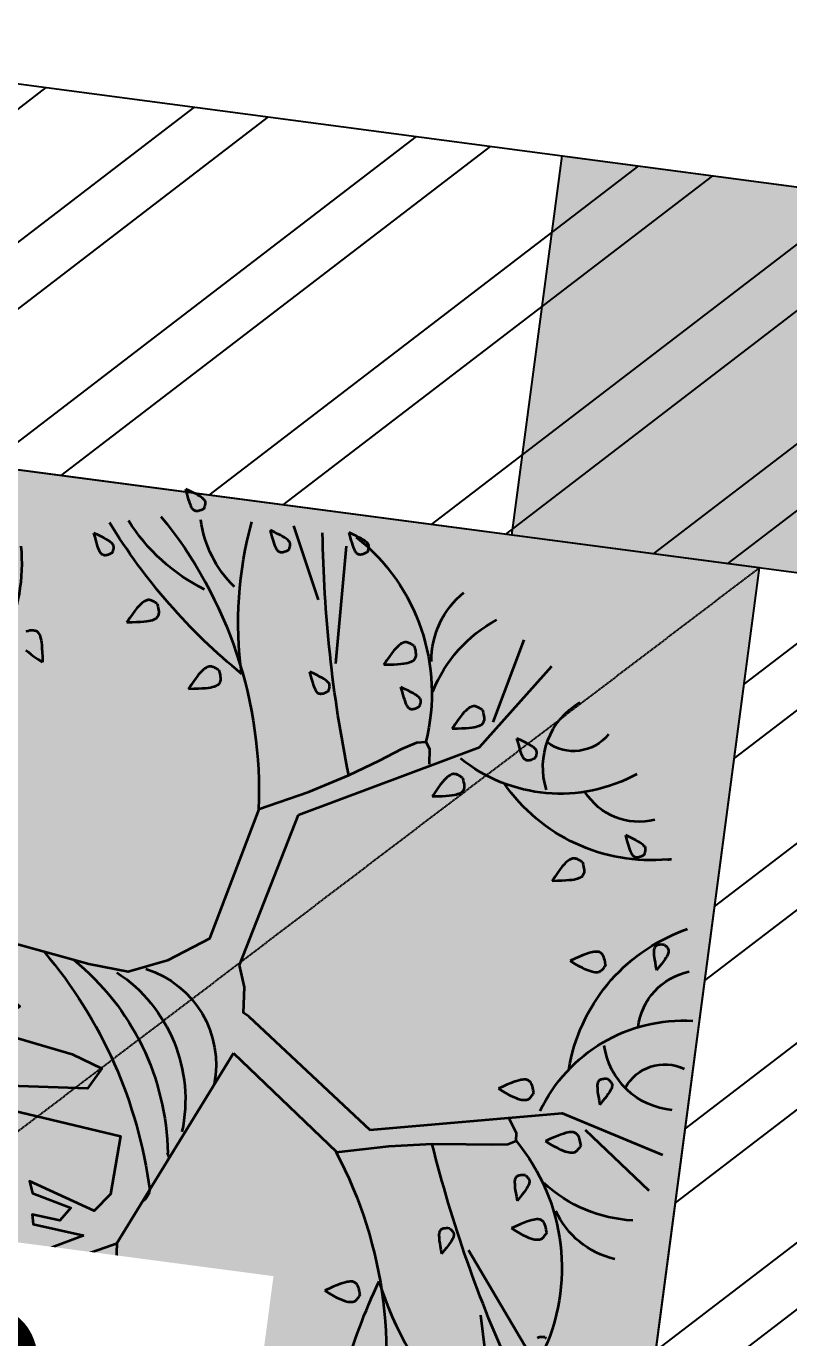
# Model space of a CAD drawing. Header units: millimetres. Extents: x -179928 to 528275, y -469666 to 511935.
# Drawn here: x 137494 to 137952, y 98369 to 99157 of the extents above; entities that cross this region are included whole.
import ezdxf

# ---------------------------------------------------------------- set-up
doc = ezdxf.new("R2010")
doc.units = ezdxf.units.MM
doc.linetypes.add('DASHED', pattern=[0.75, 0.5, -0.25])
for name, color, linetype in [('ad-Column', 3, 'Continuous'), ('ad-Column Hatch', 125, 'Continuous'), ('ad-Elevation 10', 8, 'Continuous'), ('ad-Furniture', 8, 'Continuous'), ('ad-Plinth', 8, 'Continuous'), ('ad-Text main', 7, 'Continuous'), ('ad-Wall', 240, 'Continuous'), ('ad-Wall hatch', 8, 'Continuous')]:
    doc.layers.add(name, color=color, linetype=linetype)
doc.layers.add('ad-Landscape', color=94, linetype='Continuous', lineweight=35)
doc.styles.get("Standard").update_dxf_attribs({"font": 'arial.ttf'})

# ---------------------------------------------------------------- blocks, each defined once
blk = doc.blocks.new('zw$42B5')
at = {"layer": 'ad-Wall hatch', "transparency": 33554610}
h = blk.add_hatch(dxfattribs=at)
h.set_pattern_fill('ANSI32', color=256, scale=10)
h.set_pattern_definition([(45, (-1040635.14, 674820.02), (-67.351921, 67.351921), []), (45, (-1040590.24, 674820.02), (-67.351921, 67.351921), [])])
h.paths.add_polyline_path([(12120, 13620), (12120, 10220), (11890, 10220), (11890, 13390), (7240, 13390), (7240, 8645), (4245, 8645), (4245, 8875), (4445, 8875), (4445, 9370), (4560, 9370), (4560, 8760), (7010, 8760), (7010, 10500), (6360, 10500), (6360, 10615), (7010, 10615), (7010, 13390), (4560, 13390), (4560, 10615), (5560, 10615), (5560, 10500), (4445, 10500), (4445, 13390), (230, 13390), (230, 8875), (3345, 8875), (3345, 8645), (3060, 8645), (3060, 4745), (3345, 4745), (3345, 4515), (230, 4515), (230, 230), (4995, 230), (4995, 3130), (6060, 3130), (6060, 3015), (5110, 3015), (5110, 230), (8310, 230), (8310, 3015), (6860, 3015), (6860, 3130), (8310, 3130), (8310, 4630), (5110, 4630), (5110, 3930), (4995, 3930), (4995, 4515), (4245, 4515), (4245, 4745), (8540, 4745), (8540, 230), (9240, 230), (9240, 0), (0, 0), (0, 4745), (2830, 4745), (2830, 8645), (0, 8645), (0, 13620)])
at = {"layer": 'ad-Wall'}
for points in [[(11890, 13390), (7240, 13390), (7240, 8645), (4245, 8645), (4245, 8875), (4445, 8875), (4445, 9370), (4560, 9370), (4560, 8760), (7010, 8760), (7010, 10500), (6360, 10500), (6360, 10615), (7010, 10615), (7010, 13390), (4560, 13390), (4560, 10615), (5560, 10615), (5560, 10500), (4445, 10500), (4445, 13390), (230, 13390)], [(0, 13620), (12120, 13620)]]:
    blk.add_lwpolyline(points, dxfattribs=at)
blk = doc.blocks.new('zw$6AA0')
at = {"layer": 'ad-Column Hatch', "transparency": 33554687}
h = blk.add_hatch(color=256, dxfattribs=at)
h.dxf.hatch_style = 1
h.paths.add_polyline_path([(0, -230), (380, -230), (380, 0), (0, 0)])
at = {"layer": 'ad-Column'}
blk.add_lwpolyline([(0, -230), (380, -230), (380, 0), (0, 0)], close=True, dxfattribs=at)
blk = doc.blocks.new('1625E_Columns')
at = {"layer": 'ad-Column', "xscale": -1, "rotation": 359.9999999999997}
blk.add_blockref('zw$6AA0', (7240, 13620), dxfattribs=at)
blk = doc.blocks.new('A$C279134A6')
at = {"layer": 'ad-Landscape', "linetype": 'Continuous'}
for p, q in [((333.1, 760.2), (359.9, 815)), ((313.1, 712.5), (317.1, 804.7)), ((185.4, 683.3), (169.6, 750.2)), ((352.6, 400.1), (423.7, 240.5)), ((72.2, 376.9), (16.7, 336.4)), ((150.2, 271.7), (93.3, 199)), ((134.4, 222.4), (119.1, 163.4))]:
    blk.add_line(p, q, dxfattribs=at)
for points in [[(431.2, 819.1), (431, 819.7), (430.9, 820.2), (430.8, 820.7), (430.7, 821.2), (430.6, 821.7), (430.6, 822.2), (430.5, 822.7), (430.5, 823.1), (430.6, 823.6), (430.7, 824), (430.8, 824.5), (431.1, 824.9), (431.4, 825.3), (431.8, 825.8), (432.3, 826.2), (432.9, 826.7), (433.7, 827.2), (434.6, 827.7), (435.8, 828.3), (437.3, 829), (439.2, 829.7), (441.5, 830.5), (444.2, 831.4), (447.4, 832.4)], [(431.2, 819.1), (432.3, 818.3), (433.3, 817.6), (434.2, 817.2), (434.9, 816.8), (435.6, 816.6), (436.1, 816.4), (436.6, 816.3), (437.1, 816.3), (437.6, 816.4), (438, 816.4), (438.4, 816.6), (438.9, 816.8), (439.3, 817.1), (439.8, 817.5), (440.3, 818), (440.8, 818.6), (441.3, 819.3), (441.9, 820.3), (442.5, 821.4), (443.2, 822.9), (444.1, 824.6), (445, 826.8), (446.1, 829.4), (447.4, 832.4)], [(300.1, 802.1), (300, 802.7), (299.8, 803.2), (299.7, 803.7), (299.6, 804.2), (299.6, 804.7), (299.5, 805.2), (299.5, 805.7), (299.5, 806.1), (299.5, 806.6), (299.6, 807), (299.8, 807.5), (300, 807.9), (300.3, 808.3), (300.7, 808.8), (301.2, 809.2), (301.9, 809.7), (302.6, 810.2), (303.6, 810.8), (304.8, 811.3), (306.3, 812), (308.1, 812.7), (310.4, 813.5), (313.1, 814.4), (316.4, 815.5)], [(300.1, 802.1), (301.3, 801.3), (302.3, 800.7), (303.2, 800.2), (303.9, 799.8), (304.5, 799.6), (305.1, 799.4), (305.6, 799.4), (306.1, 799.3), (306.5, 799.4), (306.9, 799.5), (307.4, 799.6), (307.8, 799.8), (308.3, 800.1), (308.7, 800.5), (309.2, 801), (309.7, 801.6), (310.2, 802.3), (310.8, 803.3), (311.5, 804.4), (312.2, 805.9), (313, 807.7), (314, 809.8), (315.1, 812.4), (316.4, 815.5)], [(361.3, 795.8), (361.2, 796.3), (361, 796.8), (360.9, 797.4), (360.8, 797.9), (360.7, 798.4), (360.7, 798.9), (360.7, 799.3), (360.7, 799.8), (360.7, 800.2), (360.8, 800.7), (361, 801.1), (361.2, 801.6), (361.5, 802), (361.9, 802.4), (362.4, 802.9), (363, 803.4), (363.8, 803.9), (364.8, 804.4), (366, 805), (367.5, 805.6), (369.3, 806.4), (371.6, 807.2), (374.3, 808.1), (377.5, 809.1)], [(361.3, 795.8), (362.5, 795), (363.5, 794.3), (364.3, 793.8), (365.1, 793.5), (365.7, 793.2), (366.3, 793.1), (366.8, 793), (367.2, 793), (367.7, 793), (368.1, 793.1), (368.6, 793.2), (369, 793.4), (369.5, 793.7), (369.9, 794.1), (370.4, 794.6), (370.9, 795.2), (371.4, 796), (372, 796.9), (372.6, 798.1), (373.4, 799.5), (374.2, 801.3), (375.2, 803.5), (376.3, 806), (377.5, 809.1)], [(497.8, 775.5), (497.6, 776), (497.5, 776.5), (497.4, 777.1), (497.3, 777.6), (497.2, 778.1), (497.2, 778.6), (497.1, 779), (497.1, 779.5), (497.2, 779.9), (497.3, 780.4), (497.4, 780.8), (497.7, 781.3), (498, 781.7), (498.4, 782.1), (498.9, 782.6), (499.5, 783.1), (500.3, 783.6), (501.2, 784.1), (502.4, 784.7), (503.9, 785.3), (505.8, 786.1), (508, 786.9), (510.8, 787.8), (514, 788.8)], [(497.8, 775.5), (498.9, 774.7), (499.9, 774), (500.8, 773.5), (501.5, 773.2), (502.2, 772.9), (502.7, 772.8), (503.2, 772.7), (503.7, 772.7), (504.2, 772.7), (504.6, 772.8), (505, 772.9), (505.5, 773.1), (505.9, 773.4), (506.4, 773.8), (506.9, 774.3), (507.4, 774.9), (507.9, 775.7), (508.5, 776.6), (509.1, 777.8), (509.8, 779.2), (510.7, 781), (511.6, 783.2), (512.7, 785.7), (514, 788.8)], [(457.9, 740.6), (457.1, 738.8), (456.5, 737.2), (456, 735.9), (455.8, 734.7), (455.6, 733.8), (455.6, 733), (455.6, 732.3), (455.7, 731.6), (455.9, 731), (456.1, 730.4), (456.5, 729.9), (456.9, 729.3), (457.4, 728.8), (458.1, 728.3), (458.9, 727.7), (459.9, 727.2), (461.1, 726.7), (462.5, 726.2), (464.2, 725.7), (466.3, 725.2), (468.8, 724.6), (471.8, 724.1), (475.2, 723.5), (479.3, 722.9)], [(457.9, 740.6), (458.6, 740.9), (459.3, 741.3), (459.9, 741.6), (460.6, 741.9), (461.3, 742.1), (461.9, 742.3), (462.6, 742.5), (463.2, 742.6), (463.9, 742.7), (464.5, 742.7), (465.1, 742.6), (465.8, 742.4), (466.5, 742.1), (467.2, 741.7), (468, 741.1), (468.8, 740.4), (469.7, 739.5), (470.7, 738.3), (471.8, 736.8), (473, 735), (474.3, 732.8), (475.8, 730), (477.5, 726.8), (479.3, 722.9)], [(326.6, 591.6), (193.3, 662.6), (145.5, 732.7)], [(254.4, 734.2), (253.5, 732.3), (252.9, 730.7), (252.5, 729.4), (252.2, 728.3), (252.1, 727.4), (252, 726.6), (252.1, 725.8), (252.2, 725.2), (252.4, 724.6), (252.6, 724), (252.9, 723.4), (253.3, 722.9), (253.9, 722.3), (254.5, 721.8), (255.4, 721.3), (256.3, 720.8), (257.5, 720.3), (259, 719.8), (260.7, 719.3), (262.8, 718.7), (265.3, 718.2), (268.2, 717.6), (271.7, 717), (275.8, 716.4)], [(254.4, 734.2), (255, 734.5), (255.7, 734.8), (256.4, 735.1), (257.1, 735.4), (257.7, 735.7), (258.4, 735.9), (259.1, 736.1), (259.7, 736.2), (260.3, 736.2), (261, 736.2), (261.6, 736.2), (262.3, 736), (263, 735.7), (263.7, 735.2), (264.5, 734.7), (265.3, 733.9), (266.2, 733), (267.2, 731.9), (268.3, 730.4), (269.5, 728.6), (270.8, 726.3), (272.3, 723.6), (273.9, 720.3), (275.8, 716.4)], [(556.6, 705.9), (555, 706.5), (553.7, 707), (552.6, 707.2), (551.6, 707.4), (550.8, 707.4), (550.1, 707.4), (549.5, 707.3), (548.8, 707.1), (548.3, 706.9), (547.7, 706.6), (547.1, 706.1), (546.6, 705.6), (546.1, 704.9), (545.6, 704.1), (545.1, 703.1), (544.6, 702), (544, 700.5), (543.5, 698.8), (543, 696.7), (542.5, 694.2), (541.9, 691.3), (541.3, 687.8), (540.7, 683.7)], [(244, 687.6), (243.9, 688.2), (243.8, 688.7), (243.7, 689.2), (243.6, 689.7), (243.5, 690.2), (243.4, 690.7), (243.4, 691.2), (243.4, 691.6), (243.5, 692.1), (243.6, 692.5), (243.7, 693), (243.9, 693.4), (244.2, 693.8), (244.7, 694.3), (245.2, 694.7), (245.8, 695.2), (246.6, 695.7), (247.5, 696.2), (248.7, 696.8), (250.2, 697.5), (252.1, 698.2), (254.3, 699), (257.1, 699.9), (260.3, 700.9)], [(244, 687.6), (245.2, 686.8), (246.2, 686.2), (247.1, 685.7), (247.8, 685.3), (248.5, 685.1), (249, 684.9), (249.5, 684.8), (250, 684.8), (250.4, 684.9), (250.9, 684.9), (251.3, 685.1), (251.8, 685.3), (252.2, 685.6), (252.7, 686), (253.2, 686.5), (253.7, 687.1), (254.2, 687.8), (254.8, 688.8), (255.4, 689.9), (256.1, 691.4), (256.9, 693.1), (257.9, 695.3), (259, 697.9), (260.3, 700.9)], [(316.2, 690.2), (316.1, 690.7), (316, 691.2), (315.9, 691.8), (315.8, 692.3), (315.7, 692.8), (315.6, 693.2), (315.6, 693.7), (315.6, 694.2), (315.7, 694.6), (315.8, 695.1), (315.9, 695.5), (316.1, 695.9), (316.4, 696.4), (316.9, 696.8), (317.4, 697.3), (318, 697.8), (318.8, 698.3), (319.7, 698.8), (320.9, 699.4), (322.4, 700), (324.3, 700.7), (326.5, 701.6), (329.3, 702.5), (332.5, 703.5)], [(316.2, 690.2), (317.4, 689.4), (318.4, 688.7), (319.3, 688.2), (320, 687.9), (320.7, 687.6), (321.2, 687.5), (321.7, 687.4), (322.2, 687.4), (322.6, 687.4), (323.1, 687.5), (323.5, 687.6), (324, 687.8), (324.4, 688.1), (324.9, 688.5), (325.4, 689), (325.9, 689.6), (326.4, 690.4), (327, 691.3), (327.6, 692.5), (328.3, 693.9), (329.2, 695.7), (330.1, 697.9), (331.2, 700.4), (332.5, 703.5)], [(403.2, 695.4), (403.9, 695.8), (404.6, 696.1), (405.3, 696.4), (406, 696.7), (406.6, 696.9), (407.3, 697.2), (407.9, 697.3), (408.6, 697.4), (409.2, 697.5), (409.8, 697.5), (410.5, 697.4), (411.1, 697.2), (411.8, 696.9), (412.6, 696.5), (413.3, 695.9), (414.2, 695.2), (415.1, 694.3), (416.1, 693.1), (417.1, 691.7), (418.4, 689.9), (419.7, 687.6), (421.2, 684.9), (422.8, 681.6), (424.7, 677.7)], [(554.7, 691.2), (552.9, 690), (550.6, 688.7), (547.9, 687.2), (544.6, 685.5), (540.7, 683.7)], [(194.9, 691.6), (194.1, 689.8), (193.5, 688.2), (193.1, 686.9), (192.8, 685.8), (192.6, 684.8), (192.6, 684), (192.6, 683.3), (192.8, 682.7), (192.9, 682), (193.2, 681.4), (193.5, 680.9), (193.9, 680.3), (194.4, 679.8), (195.1, 679.3), (195.9, 678.8), (196.9, 678.2), (198.1, 677.7), (199.5, 677.2), (201.2, 676.7), (203.3, 676.2), (205.8, 675.6), (208.8, 675.1), (212.3, 674.5), (216.3, 673.9)], [(194.9, 691.6), (195.6, 692), (196.3, 692.3), (197, 692.6), (197.6, 692.9), (198.3, 693.1), (199, 693.3), (199.6, 693.5), (200.2, 693.6), (200.9, 693.7), (201.5, 693.7), (202.1, 693.6), (202.8, 693.4), (203.5, 693.1), (204.2, 692.7), (205, 692.1), (205.8, 691.4), (206.8, 690.5), (207.7, 689.3), (208.8, 687.9), (210, 686), (211.4, 683.8), (212.8, 681.1), (214.5, 677.8), (216.3, 673.9)], [(403.2, 695.4), (402.4, 693.6), (401.8, 692), (401.4, 690.7), (401.1, 689.6), (401, 688.6), (400.9, 687.8), (401, 687.1), (401.1, 686.5), (401.2, 685.9), (401.5, 685.3), (401.8, 684.7), (402.2, 684.1), (402.7, 683.6), (403.4, 683.1), (404.2, 682.6), (405.2, 682.1), (406.4, 681.6), (407.8, 681), (409.6, 680.5), (411.6, 680), (414.1, 679.5), (417.1, 678.9), (420.6, 678.3), (424.7, 677.7)], [(148.9, 659.8), (148.8, 660.3), (148.7, 660.9), (148.5, 661.4), (148.4, 661.9), (148.4, 662.4), (148.3, 662.9), (148.3, 663.3), (148.3, 663.8), (148.3, 664.3), (148.4, 664.7), (148.6, 665.1), (148.8, 665.6), (149.1, 666), (149.5, 666.5), (150, 666.9), (150.7, 667.4), (151.4, 667.9), (152.4, 668.4), (153.6, 669), (155.1, 669.7), (156.9, 670.4), (159.2, 671.2), (161.9, 672.1), (165.2, 673.1)], [(148.9, 659.8), (150.1, 659), (151.1, 658.3), (152, 657.8), (152.7, 657.5), (153.3, 657.2), (153.9, 657.1), (154.4, 657), (154.9, 657), (155.3, 657), (155.8, 657.1), (156.2, 657.3), (156.6, 657.5), (157.1, 657.8), (157.5, 658.1), (158, 658.6), (158.5, 659.3), (159.1, 660), (159.6, 660.9), (160.3, 662.1), (161, 663.5), (161.8, 665.3), (162.8, 667.5), (163.9, 670.1), (165.2, 673.1)], [(358.2, 591.7), (321, 610.4), (291.7, 627.5), (269.5, 642), (253.4, 653.1), (242.3, 659.8), (235.5, 661.1), (231.8, 656.2), (230.5, 644.1)], [(203.4, 637.1), (202.6, 635.2), (202, 633.7), (201.5, 632.3), (201.2, 631.2), (201.1, 630.3), (201.1, 629.5), (201.1, 628.7), (201.2, 628.1), (201.4, 627.5), (201.6, 626.9), (201.9, 626.3), (202.4, 625.8), (202.9, 625.2), (203.5, 624.7), (204.4, 624.2), (205.4, 623.7), (206.5, 623.2), (208, 622.7), (209.7, 622.2), (211.8, 621.6), (214.3, 621.1), (217.2, 620.5), (220.7, 619.9), (224.8, 619.3)], [(203.4, 637.1), (204.1, 637.4), (204.7, 637.7), (205.4, 638.1), (206.1, 638.3), (206.8, 638.6), (207.4, 638.8), (208.1, 639), (208.7, 639.1), (209.3, 639.1), (210, 639.1), (210.6, 639.1), (211.3, 638.9), (212, 638.6), (212.7, 638.1), (213.5, 637.6), (214.3, 636.8), (215.2, 635.9), (216.2, 634.8), (217.3, 633.3), (218.5, 631.5), (219.8, 629.2), (221.3, 626.5), (223, 623.2), (224.8, 619.3)], [(54.6, 595.9), (54.5, 596.4), (54.4, 596.9), (54.3, 597.4), (54.2, 597.9), (54.1, 598.4), (54, 598.9), (54, 599.4), (54, 599.9), (54.1, 600.3), (54.2, 600.8), (54.3, 601.2), (54.5, 601.6), (54.8, 602.1), (55.2, 602.5), (55.8, 603), (56.4, 603.5), (57.2, 604), (58.1, 604.5), (59.3, 605.1), (60.8, 605.7), (62.7, 606.4), (64.9, 607.2), (67.7, 608.2), (70.9, 609.2)], [(54.6, 595.9), (55.8, 595), (56.8, 594.4), (57.7, 593.9), (58.4, 593.5), (59.1, 593.3), (59.6, 593.2), (60.1, 593.1), (60.6, 593.1), (61, 593.1), (61.5, 593.2), (61.9, 593.3), (62.4, 593.5), (62.8, 593.8), (63.3, 594.2), (63.8, 594.7), (64.2, 595.3), (64.8, 596.1), (65.3, 597), (66, 598.2), (66.7, 599.6), (67.5, 601.4), (68.5, 603.5), (69.6, 606.1), (70.9, 609.2)], [(101.8, 583.9), (102.5, 584.3), (103.2, 584.6), (103.9, 584.9), (104.5, 585.2), (105.2, 585.4), (105.9, 585.7), (106.5, 585.8), (107.2, 585.9), (107.8, 586), (108.4, 586), (109.1, 585.9), (109.7, 585.7), (110.4, 585.4), (111.1, 585), (111.9, 584.4), (112.8, 583.7), (113.7, 582.8), (114.7, 581.6), (115.7, 580.2), (116.9, 578.4), (118.3, 576.1), (119.8, 573.4), (121.4, 570.1), (123.2, 566.2)], [(356.9, 469), (326.6, 591.6)], [(382.6, 486.7), (357.8, 591.9)], [(101.8, 583.9), (101, 582.1), (100.4, 580.5), (100, 579.2), (99.7, 578.1), (99.5, 577.1), (99.5, 576.3), (99.6, 575.6), (99.7, 575), (99.8, 574.4), (100.1, 573.8), (100.4, 573.2), (100.8, 572.6), (101.3, 572.1), (102, 571.6), (102.8, 571.1), (103.8, 570.6), (105, 570.1), (106.4, 569.5), (108.1, 569), (110.2, 568.5), (112.7, 568), (115.7, 567.4), (119.2, 566.8), (123.2, 566.2)], [(29.7, 528.4), (29.3, 528.1), (28.8, 527.7), (28.4, 527.4), (28, 527.1), (27.6, 526.8), (27.2, 526.4), (26.9, 526.1), (26.6, 525.7), (26.4, 525.4), (26.2, 525), (26, 524.5), (25.9, 524.1), (25.8, 523.5), (25.8, 522.9), (25.9, 522.2), (26.1, 521.5), (26.4, 520.6), (26.7, 519.6), (27.3, 518.3), (28, 516.9), (28.9, 515.1), (30.1, 513), (31.6, 510.6), (33.4, 507.7)], [(29.7, 528.4), (31.1, 528.2), (32.3, 528.1), (33.3, 527.9), (34.1, 527.7), (34.7, 527.5), (35.2, 527.2), (35.7, 526.9), (36, 526.6), (36.4, 526.3), (36.6, 526), (36.9, 525.6), (37.1, 525.1), (37.2, 524.6), (37.3, 524), (37.4, 523.3), (37.4, 522.5), (37.3, 521.6), (37.1, 520.6), (36.8, 519.3), (36.4, 517.7), (35.9, 515.8), (35.2, 513.5), (34.4, 510.8), (33.4, 507.7)], [(73.3, 506.8), (73.9, 508.7), (74.4, 510.3), (75, 511.6), (75.5, 512.6), (76, 513.4), (76.5, 514.1), (77, 514.6), (77.5, 515), (78, 515.3), (78.6, 515.6), (79.2, 515.9), (79.9, 516), (80.6, 516.1), (81.5, 516), (82.4, 515.9), (83.5, 515.6), (84.7, 515.2), (86.1, 514.7), (87.8, 514), (89.7, 513), (92, 511.8), (94.6, 510.3), (97.6, 508.5), (101.1, 506.3)], [(73.3, 506.8), (73.6, 506), (73.9, 505.4), (74.2, 504.7), (74.6, 504), (74.9, 503.4), (75.3, 502.8), (75.6, 502.3), (76, 501.8), (76.5, 501.3), (77, 500.9), (77.5, 500.5), (78.1, 500.3), (78.9, 500), (79.7, 499.9), (80.7, 499.8), (81.8, 499.8), (83, 499.9), (84.5, 500.2), (86.3, 500.6), (88.4, 501.2), (90.9, 502), (93.8, 503.1), (97.2, 504.5), (101.1, 506.3)], [(382.6, 486.7), (413.2, 465.3), (442.6, 452.5), (473.8, 454.3), (542.7, 463.8)], [(344.6, 430.2), (349.1, 432.4), (350.9, 452.5), (356.9, 469)], [(566.2, 448.7), (547.1, 430.5), (523, 414.5), (539.8, 401.2), (587.4, 406.7), (583.8, 399.4), (477.4, 382.9), (453, 374.9), (462.2, 357.8), (561.8, 348.1), (554.4, 337.1), (431.6, 324.2), (433.4, 278.4), (444.4, 263.8), (497.6, 280.2), (493.9, 271.1), (462.7, 263.8), (470.1, 252.8), (492.1, 254.6), (490.3, 247.3), (449.9, 243.5)], [(344.6, 430.2), (239.1, 354.8)], [(59.8, 418.5), (59.3, 418.2), (58.9, 417.9), (58.4, 417.5), (58, 417.2), (57.7, 416.9), (57.3, 416.6), (57, 416.2), (56.7, 415.9), (56.4, 415.5), (56.2, 415.1), (56, 414.7), (55.9, 414.2), (55.9, 413.7), (55.9, 413), (56, 412.4), (56.1, 411.6), (56.4, 410.7), (56.8, 409.7), (57.3, 408.5), (58, 407), (59, 405.2), (60.2, 403.2), (61.6, 400.7), (63.4, 397.8)], [(59.8, 418.5), (61.2, 418.4), (62.4, 418.2), (63.3, 418), (64.1, 417.8), (64.8, 417.6), (65.3, 417.3), (65.7, 417), (66.1, 416.8), (66.4, 416.4), (66.7, 416.1), (66.9, 415.7), (67.1, 415.3), (67.3, 414.7), (67.4, 414.1), (67.4, 413.5), (67.4, 412.7), (67.3, 411.8), (67.1, 410.7), (66.9, 409.4), (66.5, 407.8), (66, 405.9), (65.3, 403.7), (64.5, 401), (63.4, 397.8)], [(115.9, 400.4), (116.5, 402.3), (117.1, 403.9), (117.6, 405.2), (118.1, 406.2), (118.6, 407), (119.1, 407.7), (119.6, 408.2), (120.1, 408.6), (120.6, 408.9), (121.2, 409.2), (121.8, 409.5), (122.5, 409.6), (123.2, 409.7), (124.1, 409.6), (125, 409.5), (126.1, 409.2), (127.3, 408.9), (128.8, 408.3), (130.4, 407.6), (132.3, 406.6), (134.6, 405.4), (137.2, 403.9), (140.2, 402.1), (143.7, 399.9)], [(115.9, 400.4), (116.2, 399.6), (116.5, 399), (116.8, 398.3), (117.2, 397.6), (117.5, 397), (117.9, 396.4), (118.2, 395.9), (118.7, 395.4), (119.1, 394.9), (119.6, 394.5), (120.1, 394.1), (120.7, 393.9), (121.5, 393.6), (122.3, 393.5), (123.3, 393.4), (124.4, 393.4), (125.7, 393.5), (127.2, 393.8), (128.9, 394.2), (131, 394.8), (133.5, 395.6), (136.4, 396.7), (139.8, 398.1), (143.7, 399.9)], [(352.6, 400.1), (262.6, 334.3)], [(239.1, 354.8), (91.7, 387.5), (9.7, 365.3)], [(74, 364.4), (74.6, 366.3), (75.2, 367.9), (75.7, 369.2), (76.2, 370.3), (76.7, 371.1), (77.2, 371.7), (77.7, 372.2), (78.2, 372.6), (78.7, 373), (79.3, 373.3), (79.9, 373.5), (80.6, 373.7), (81.3, 373.7), (82.2, 373.7), (83.1, 373.5), (84.2, 373.3), (85.4, 372.9), (86.9, 372.4), (88.5, 371.6), (90.4, 370.7), (92.7, 369.5), (95.3, 368), (98.3, 366.2), (101.8, 364)], [(263, 334.1), (222.6, 344.1), (189.3, 350.2), (162.9, 353.6), (143.5, 355.7), (130.8, 357.8), (124.7, 361.2), (125.1, 367.3), (131.9, 377.4)], [(74, 364.4), (74.3, 363.7), (74.6, 363), (74.9, 362.3), (75.3, 361.7), (75.6, 361.1), (76, 360.5), (76.3, 359.9), (76.8, 359.4), (77.2, 359), (77.7, 358.6), (78.2, 358.2), (78.8, 357.9), (79.6, 357.7), (80.4, 357.5), (81.4, 357.5), (82.5, 357.5), (83.8, 357.6), (85.3, 357.8), (87, 358.2), (89.1, 358.8), (91.6, 359.7), (94.5, 360.8), (97.9, 362.2), (101.8, 364)], [(113.9, 335.5), (113.5, 335.2), (113, 334.9), (112.6, 334.6), (112.2, 334.2), (111.8, 333.9), (111.5, 333.6), (111.2, 333.2), (110.9, 332.9), (110.6, 332.5), (110.4, 332.1), (110.2, 331.7), (110.1, 331.2), (110.1, 330.7), (110.1, 330.1), (110.2, 329.4), (110.3, 328.6), (110.6, 327.7), (111, 326.7), (111.5, 325.5), (112.2, 324), (113.2, 322.3), (114.4, 320.2), (115.8, 317.7), (117.6, 314.8)], [(113.9, 335.5), (115.4, 335.4), (116.6, 335.2), (117.5, 335), (118.3, 334.8), (119, 334.6), (119.5, 334.3), (119.9, 334.1), (120.3, 333.8), (120.6, 333.4), (120.9, 333.1), (121.1, 332.7), (121.3, 332.3), (121.5, 331.7), (121.6, 331.2), (121.6, 330.5), (121.6, 329.7), (121.5, 328.8), (121.3, 327.7), (121.1, 326.4), (120.7, 324.8), (120.2, 322.9), (119.5, 320.7), (118.6, 318), (117.6, 314.8)], [(91.5, 293.4), (92.1, 295.4), (92.7, 297), (93.2, 298.2), (93.7, 299.3), (94.2, 300.1), (94.7, 300.7), (95.2, 301.2), (95.7, 301.7), (96.2, 302), (96.8, 302.3), (97.4, 302.5), (98.1, 302.7), (98.8, 302.7), (99.7, 302.7), (100.6, 302.6), (101.7, 302.3), (102.9, 301.9), (104.4, 301.4), (106, 300.7), (107.9, 299.7), (110.2, 298.5), (112.8, 297), (115.8, 295.2), (119.3, 293)], [(91.5, 293.4), (91.8, 292.7), (92.1, 292), (92.4, 291.4), (92.8, 290.7), (93.1, 290.1), (93.5, 289.5), (93.8, 289), (94.3, 288.4), (94.7, 288), (95.2, 287.6), (95.7, 287.2), (96.3, 286.9), (97.1, 286.7), (97.9, 286.6), (98.9, 286.5), (100, 286.5), (101.3, 286.6), (102.8, 286.8), (104.5, 287.2), (106.6, 287.8), (109.1, 288.7), (112, 289.8), (115.4, 291.2), (119.3, 293)], [(167.1, 286.6), (166.7, 286.3), (166.2, 286), (165.8, 285.7), (165.4, 285.3), (165, 285), (164.7, 284.7), (164.3, 284.3), (164.1, 284), (163.8, 283.6), (163.6, 283.2), (163.4, 282.8), (163.3, 282.3), (163.2, 281.8), (163.3, 281.2), (163.4, 280.5), (163.5, 279.7), (163.8, 278.8), (164.2, 277.8), (164.7, 276.6), (165.4, 275.1), (166.4, 273.4), (167.5, 271.3), (169, 268.8), (170.8, 265.9)], [(167.1, 286.6), (168.6, 286.5), (169.7, 286.3), (170.7, 286.1), (171.5, 285.9), (172.2, 285.7), (172.7, 285.4), (173.1, 285.2), (173.5, 284.9), (173.8, 284.6), (174.1, 284.2), (174.3, 283.8), (174.5, 283.4), (174.7, 282.9), (174.8, 282.3), (174.8, 281.6), (174.8, 280.8), (174.7, 279.9), (174.5, 278.8), (174.3, 277.5), (173.9, 275.9), (173.3, 274), (172.7, 271.8), (171.8, 269.1), (170.8, 265.9)], [(423.2, 240.7), (460.5, 222), (489.7, 205), (511.9, 190.4), (528.1, 179.3), (539.1, 172.7), (545.9, 171.3)], [(449.9, 243.5), (588.1, 169.8), (635.9, 99.7)], [(229.8, 226.1), (230.4, 228), (230.9, 229.6), (231.5, 230.9), (232, 231.9), (232.5, 232.7), (233, 233.4), (233.5, 233.9), (234, 234.3), (234.5, 234.6), (235.1, 234.9), (235.7, 235.2), (236.4, 235.3), (237.1, 235.4), (238, 235.3), (238.9, 235.2), (240, 234.9), (241.2, 234.6), (242.6, 234), (244.3, 233.3), (246.2, 232.3), (248.5, 231.1), (251.1, 229.6), (254.1, 227.8), (257.6, 225.6)], [(229.8, 226.1), (230.1, 225.4), (230.4, 224.7), (230.7, 224), (231, 223.3), (231.4, 222.7), (231.8, 222.1), (232.1, 221.6), (232.5, 221.1), (233, 220.6), (233.5, 220.2), (234, 219.8), (234.6, 219.6), (235.3, 219.3), (236.2, 219.2), (237.1, 219.1), (238.3, 219.1), (239.5, 219.2), (241, 219.5), (242.8, 219.9), (244.9, 220.5), (247.4, 221.3), (250.3, 222.4), (253.7, 223.8), (257.6, 225.6)], [(82.1, 212.1), (81.6, 211.7), (81.2, 211.4)], [(82.1, 212.1), (83.5, 211.9), (84.7, 211.8), (85.7, 211.6), (86.5, 211.4), (87.1, 211.1), (87.6, 210.9), (88, 210.6)]]:
    blk.add_lwpolyline(points, dxfattribs=at)
for centre, radius, start, end in [((389.9, 679.2), 155.4, 120.8041, 186.6856), ((-673.3, 960.8), 1021, 340.9443, 351.6517), ((100, 773), 295.6, 344.6527, 7.9404), ((346.5, 833.1), 89, 306.6105, 345.0455), ((695.6, 561.7), 338.7, 133.1945, 174.9132), ((374.9, 896), 147.4, 288.8165, 320.5033), ((141.3, 1090.6), 464.8, 301.6227, 321.1035), ((172.1, 733.8), 67.9, 351.7576, 43.6802), ((705.6, 739.9), 139.9, 167.0811, 227.7415), ((128.2, 673.6), 110.4, 14.2876, 54.1159), ((83.4, 661.2), 59.2, 335.0444, 51.6546), ((124.5, 703.8), 35, 211.1943, 298.9324), ((142.2, 758), 124.4, 233.6853, 301.3784), ((67, 731.1), 139.9, 257.0811, 317.7415), ((68.4, 671), 50.4, 248.5531, 320.17), ((1.1, 443.7), 155, 77.0811, 78.0944), ((88, 678.8), 155, 241.3469, 242.3602), ((-48.8, 417.6), 139.9, 1.6998, 62.3602), ((-8.7, 462.4), 50.4, 359.2713, 70.8882), ((-9.2, 348.3), 124.4, 18.0629, 85.7559), ((442.7, 379.2), 78.5, 99.9707, 183.8141), ((590, 286.7), 198.8, 121.5506, 171.5132), ((751.7, 192.1), 360.5, 132.1856, 164.9693), ((9.1, 460.1), 59.2, 267.7867, 344.3968), ((503.6, 343.4), 119.5, 115.952, 184.5818), ((12.6, 401), 35, 20.5089, 108.247), ((230.2, 247.1), 155.4, 132.7556, 198.6371), ((-760.6, 724.4), 1021, 327.7895, 338.4969), ((35.1, 421.5), 110.4, 265.3254, 305.1537), ((538.9, 137.6), 338.7, 144.528, 186.2468), ((29.3, 347.2), 67.9, 275.7611, 327.6837), ((342.1, 341.2), 57.2, 329.94, 333.8417), ((417.6, 286), 14, 177.1649, 226.3154), ((-51, 364.4), 295.6, 311.5008, 334.7886), ((-226.1, 96.2), 464.8, 358.3377, 17.8186), ((85.9, 270.7), 338.7, 335.9092, 354.9132), ((1454.7, -128.4), 1021, 160.9443, 171.6517)]:
    blk.add_arc(centre, radius, start, end, dxfattribs=at)
blk = doc.blocks.new('zw$B1C6')
at = {"transparency": 33554559}
h = blk.add_hatch(color=74, dxfattribs=at)
h.dxf.hatch_style = 1
h.paths.add_polyline_path([(0, 0), (-1225, 0), (-1225, -1215), (0, -1215)])
at = {"layer": 'ad-Elevation 10'}
blk.add_lwpolyline([(0, 0), (-1225, 0), (-1225, -1215), (0, -1215)], close=True, dxfattribs=at)
at = {"layer": 'ad-Furniture', "linetype": 'DASHED'}
blk.add_lwpolyline([(0, 0), (-1225, -1215)], dxfattribs=at)
at = {"layer": 'ad-Landscape', "xscale": -0.7689692653037791, "yscale": 0.7689692653037794, "zscale": 0.7689692653037794}
blk.add_blockref('A$C279134A6', (-4.02, -638.27), dxfattribs=at)
at = {"layer": 'ad-Text main', "color": 0, "insert": (-612.5, -607.5), "char_height": 80, "width": 677.4461, "attachment_point": 5, "bg_fill": 2}
blk.add_mtext('OPEN TO SKY', dxfattribs=at)
blk = doc.blocks.new('1625_East Villa')
blk.add_blockref('zw$B1C6', (7010, 13390))
at = {"layer": 'ad-Wall'}
blk.add_blockref('zw$42B5', (0, 0), dxfattribs=at)
blk.add_blockref('1625E_Columns', (0, 0))
blk = doc.blocks.new("All Plot's Villa Plans")
at = {"ltscale": 5, "rotation": 352.4703876422526}
blk.add_blockref('1625_East Villa', (129230.37, 86475.41), dxfattribs=at)
blk = doc.blocks.new('A$C92fa9908')
at = {"layer": 'ad-Plinth', "ltscale": 5}
blk.add_lwpolyline([(0, 13620), (12120, 13620), (12120, 0), (0, 0), (0, 4745), (2830, 4745), (2830, 8645), (0, 8645)], close=True, dxfattribs=at)
blk = doc.blocks.new('zw$C194')
at = {"layer": 'ad-Plinth', "ltscale": 5, "rotation": 352.47038764227}
blk.add_blockref('A$C92fa9908', (-62608.45, -342283.37), dxfattribs=at)
blk = doc.blocks.new("Villa's Boundary")
at = {"ltscale": 5}
blk.add_blockref('zw$C194', (191838.82, 428758.78), dxfattribs=at)

msp = doc.modelspace()

# ---------------------------------------------------------------- block references
at = {"ltscale": 5}
msp.add_blockref("Villa's Boundary", (0, 0), dxfattribs=at)

# ---------------------------------------------------------------- next in the draw order: block references
msp.add_blockref("All Plot's Villa Plans", (0, 0), dxfattribs=at)

doc.saveas('drawing.dxf')
